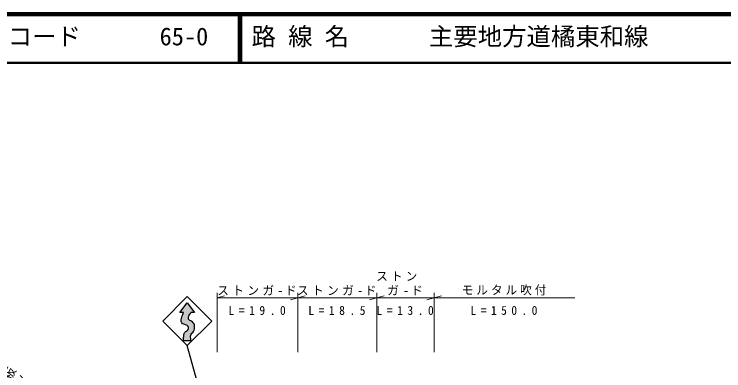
# Model space of a CAD drawing. Units: millimetres, scale not verified. Extents: x 40000 to 680000, y 20000 to 380000.
# Drawn here: x 131708 to 277188, y 306828 to 380000 of the extents above; entities that cross this region are included whole.
import ezdxf
from ezdxf.enums import TextEntityAlignment as Align

# ---------------------------------------------------------------- set-up
doc = ezdxf.new("R2010")
doc.units = ezdxf.units.MM
doc.header["$LTSCALE"] = 1000
for name, color, linetype, lineweight in [('M-BMK-HTXT', 7, 'Continuous', 13), ('M-STR-HTXT', 7, 'Continuous', 13), ('M-STR-STRC', 7, 'Continuous', 25), ('M-TTL', 2, 'Continuous', 140), ('M-TTL-LINE', 7, 'Continuous', 50)]:
    doc.layers.add(name, color=color, linetype=linetype, lineweight=lineweight)
doc.layers.add('M-TTL-TXT', color=7, linetype='Continuous')
doc.styles.add('@ＭＳ ゴシック', font='')
doc.styles.add('ＭＳ ゴシック', font='')
doc.styles.get('@ＭＳ ゴシック').set_extended_font_data('@MS Gothic')
doc.styles.get('ＭＳ ゴシック').set_extended_font_data('MS Gothic')

# ---------------------------------------------------------------- blocks, each defined once
blk = doc.blocks.new('MARK28C15L14W1')
at = {"color": 7, "linetype": 'Continuous', "lineweight": 13}
blk.add_line((0, 0), (0.014, -0.05), dxfattribs=at)

msp = doc.modelspace()

# ---------------------------------------------------------------- hatches: boundary and pattern name
at = {"layer": 'M-STR-STRC'}
msp.add_hatch(color=256, dxfattribs=at).paths.add_polyline_path([(166447, 313043), (167947, 313043), (167882, 313935), (167976, 314350), (168335, 314708), (168599, 315142), (168693, 315736), (168665, 316254), (168429, 316707), (168137, 316980), (167448, 317451), (167505, 318036), (167947, 318793), (168697, 318793), (167197, 320793), (165697, 318793), (166447, 318793), (166270, 318357), (166081, 317829), (165921, 317272), (166044, 316688), (166477, 316377), (167175, 316132), (167439, 315707), (167345, 315292), (166958, 314981), (166581, 314463), (166458, 313840)])

# ---------------------------------------------------------------- linework, layer by layer
at = {"layer": 'M-STR-HTXT'}
for p, q in [((173351, 310626), (173351, 322795)), ((173351, 321795), (189830, 321795)), ((189830, 322795), (189830, 310626)), ((189830, 321795), (206056, 321795)), ((206056, 322795), (206056, 310626)), ((206056, 321795), (217816, 321795)), ((217816, 322795), (217816, 310626)), ((217816, 321795), (246617, 321795))]:
    msp.add_line(p, q, dxfattribs=at)
at = {"layer": 'M-STR-STRC'}
msp.add_line((166447, 313043), (167947, 313043), dxfattribs=at)
for points in [[(173293, 289839), (167197, 312043), (172197, 317043), (167197, 322043), (162197, 317043), (167197, 312043)], [(166447, 318793), (165697, 318793), (167197, 320793), (168697, 318793), (167947, 318793)]]:
    msp.add_lwpolyline(points, dxfattribs=at)
for points in [[(166447, 313043), (166443, 313309), (166439, 313574), (166458, 313840), (166474, 314053), (166505, 314265), (166581, 314463), (166658, 314662), (166782, 314846), (166958, 314981), (167091, 315085), (167248, 315158), (167345, 315292), (167427, 315406), (167462, 315563), (167439, 315707), (167415, 315877), (167311, 316036), (167175, 316132), (166974, 316279), (166719, 316289), (166477, 316377), (166301, 316439), (166142, 316542), (166044, 316688), (165931, 316847), (165899, 317069), (165921, 317272), (165943, 317470), (166015, 317648), (166081, 317829), (166145, 318004), (166204, 318182), (166270, 318357), (166325, 318504), (166386, 318648), (166447, 318793)], [(167947, 313043), (167908, 313335), (167868, 313627), (167882, 313935), (167889, 314081), (167907, 314232), (167976, 314350), (168059, 314490), (168213, 314585), (168335, 314708), (168456, 314831), (168542, 314981), (168599, 315142), (168667, 315328), (168682, 315531), (168693, 315736), (168701, 315912), (168706, 316087), (168665, 316254), (168622, 316418), (168536, 316572), (168429, 316707), (168346, 316815), (168252, 316914), (168137, 316980), (168001, 317059), (167843, 317094), (167703, 317178), (167593, 317243), (167495, 317339), (167448, 317451), (167375, 317628), (167429, 317844), (167505, 318036), (167619, 318323), (167783, 318558), (167947, 318793)]]:
    msp.add_open_spline(points, degree=3, knots=[0, 0, 0, 0, 1, 1, 1, 2, 2, 2, 3, 3, 3, 4, 4, 4, 5, 5, 5, 6, 6, 6, 7, 7, 7, 8, 8, 8, 9, 9, 9, 10, 10, 10, 11, 11, 11, 12, 12, 12, 12], dxfattribs=at)
at = {"layer": 'M-TTL'}
msp.add_line((680000, 380000), (40000, 380000), dxfattribs=at)
at = {"layer": 'M-TTL-LINE'}
for p, q in [((177750, 380000), (177750, 370000)), ((178250, 380000), (178250, 370000)), ((40000, 370000), (680000, 370000))]:
    msp.add_line(p, q, dxfattribs=at)

# ---------------------------------------------------------------- block references
at = {"layer": 'M-STR-HTXT', "xscale": 30000, "yscale": 30000}
for p, rotation in [((173351, 321795), 90), ((189830, 321795), 270), ((189830, 321795), 90), ((206056, 321795), 270), ((206056, 321795), 90), ((217816, 321795), 270), ((217816, 321795), 90)]:
    msp.add_blockref('MARK28C15L14W1', p, dxfattribs=dict(at, rotation=rotation))

# ---------------------------------------------------------------- texts
at = {"layer": 'M-BMK-HTXT', "insert": (115689, 312509), "char_height": 1833, "attachment_point": 7, "rotation": 333.3, "style": '@ＭＳ ゴシック'}
msp.add_mtext('\\T1.2;町道\u3000国友板ノ越線', dxfattribs=at)
at = {"layer": 'M-STR-HTXT', "char_height": 1833, "attachment_point": 7, "style": 'ＭＳ ゴシック'}
for s, insert in [('\\T1.27;\\W0.95;ストン', (205943, 325248)), ('\\T1.3;\\W0.95;ストンガ-ド', (173340, 322295)), ('\\T1.3;\\W0.95;ストンガ-ド', (189693, 322295)), ('\\T1.38;\\W0.95;ガ-ド', (208186, 322295)), ('\\T1.26;\\W0.95;モルタル吹付', (223466, 322295)), ('\\T1.78;\\W0.95;L=19.0', (175653, 318278)), ('\\T1.78;\\W0.95;L=18.5', (192006, 318278)), ('\\T1.78;\\W0.95;L=13.0', (205999, 318278)), ('\\T1.76;\\W0.95;L=150.0', (225279, 318278))]:
    msp.add_mtext(s, dxfattribs=dict(at, insert=insert))
at = {"layer": 'M-TTL-TXT', "style": 'ＭＳ ゴシック'}
for s, p in [('図面コード', (120380, 372500)), ('65-0', (161521, 372500)), ('路 線 名', (180380, 372500)), ('主要地方道橘東和線', (216734, 372500))]:
    msp.add_text(s, height=3666, dxfattribs=at).set_placement(p, align=Align.BOTTOM_LEFT)

doc.saveas('drawing.dxf')
